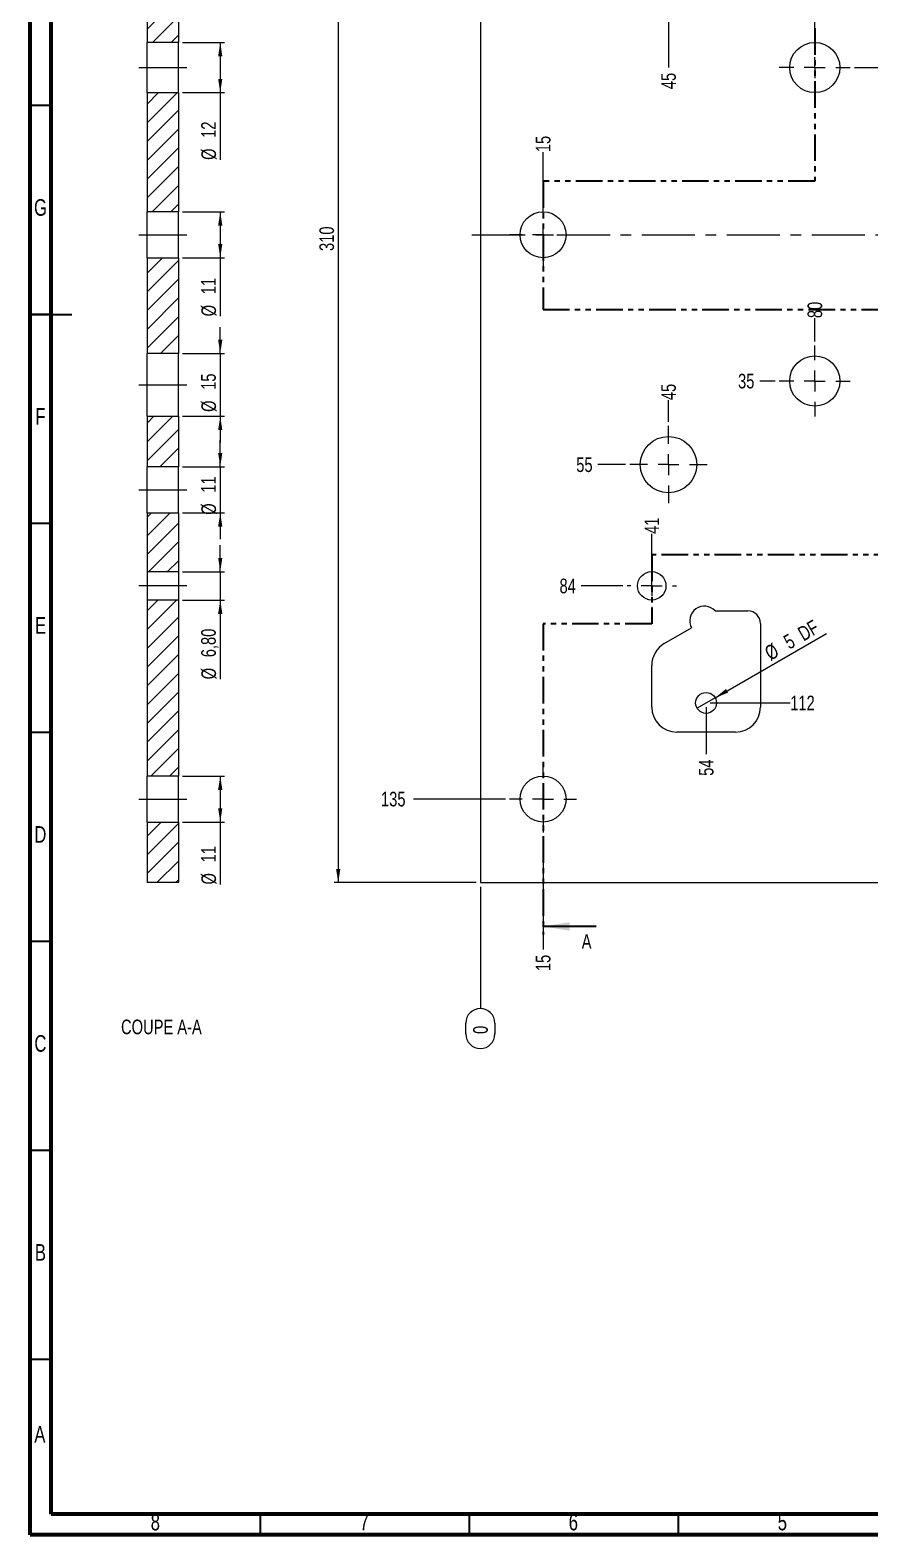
# Model space of a CAD drawing. Header units: millimetres. Extents: x 5 to 415, y 5 to 589.
# Drawn here: x 5 to 205.9, y 5 to 365 of the extents above; entities that cross this region are included whole.
import ezdxf

# ---------------------------------------------------------------- set-up
doc = ezdxf.new("R2010")
doc.units = ezdxf.units.MM
doc.linetypes.add('CENTERX2', pattern=[20.32, 12.7, -2.54, 2.54, -2.54])
doc.linetypes.add('PHANTOM', pattern=[12.7, 6.35, -1.27, 1.27, -1.27, 1.27, -1.27])
doc.styles.add('SLDTEXTSTYLE13', font='TXT', dxfattribs={"width": 0.75})
doc.dimstyles.new('SLDDIMSTYLE0', dxfattribs={"dimtxt": 3.5, "dimasz": 3.302, "dimexe": 0, "dimexo": 0.0625, "dimgap": 0.875, "dimtad": 0, "dimtih": 1, "dimtoh": 1, "dimdec": 0, "dimrnd": 1e-09, "dimdsep": 46, "dimtxsty": 'SLDTEXTSTYLE13', "dimblk1": 'NONE', "dimblk2": 'NONE', "dimsah": 1, "dimcen": 0.09, "dimadec": 0, "dimazin": 2, "dimtfac": 1, "dimtdec": 0, "dimtofl": 0, "dimtmove": 0, "dimatfit": 3, "dimldrblk": 'NONE', "dimfxl": 1, "dimfrac": 2, "dimtolj": 1, "dimtzin": 12, "dimarcsym": 0})
doc.dimstyles.new('SLDDIMSTYLE1', dxfattribs={"dimtxt": 3.5, "dimasz": 3.302, "dimexe": 0, "dimexo": 0.0625, "dimgap": 0.875, "dimtad": 0, "dimtih": 1, "dimtoh": 1, "dimrnd": 1e-09, "dimzin": 12, "dimdsep": 46, "dimtxsty": 'SLDTEXTSTYLE13', "dimblk1": 'NONE', "dimblk2": 'NONE', "dimsah": 1, "dimcen": 0.09, "dimadec": 0, "dimazin": 3, "dimtfac": 1, "dimtofl": 0, "dimtmove": 0, "dimatfit": 3, "dimldrblk": 'NONE', "dimfxl": 1, "dimfrac": 2, "dimtolj": 1, "dimtzin": 12, "dimarcsym": 0})
doc.dimstyles.new('SLDDIMSTYLE2', dxfattribs={"dimtxt": 3.5, "dimasz": 3.302, "dimexe": 0, "dimexo": 0.0625, "dimgap": 0.875, "dimtad": 1, "dimrnd": 1e-09, "dimzin": 12, "dimdsep": 46, "dimtxsty": 'SLDTEXTSTYLE13', "dimblk1": 'NONE', "dimsah": 1, "dimcen": 0, "dimadec": 0, "dimazin": 3, "dimtfac": 1, "dimtmove": 0, "dimatfit": 3, "dimldrblk": 'NONE', "dimfxl": 1, "dimfrac": 2, "dimtolj": 1, "dimtzin": 12, "dimarcsym": 0})
doc.dimstyles.new('SLDDIMSTYLE3', dxfattribs={"dimtxt": 3.5, "dimasz": 3.302, "dimexe": 0, "dimexo": 0.0625, "dimgap": 0.875, "dimtad": 1, "dimrnd": 1e-09, "dimzin": 12, "dimdsep": 46, "dimtxsty": 'SLDTEXTSTYLE13', "dimsah": 1, "dimcen": 0.09, "dimadec": 0, "dimazin": 3, "dimtfac": 1, "dimtofl": 0, "dimtmove": 0, "dimatfit": 3, "dimfxl": 1, "dimfrac": 2, "dimtolj": 1, "dimtzin": 12, "dimarcsym": 0})
doc.dimstyles.new('SLDDIMSTYLE4', dxfattribs={"dimtxt": 3.5, "dimasz": 3.302, "dimexe": 0, "dimexo": 0.0625, "dimgap": 0.875, "dimtad": 1, "dimrnd": 1e-09, "dimzin": 12, "dimdsep": 46, "dimtxsty": 'SLDTEXTSTYLE13', "dimsah": 1, "dimcen": 0.09, "dimadec": 0, "dimazin": 3, "dimtfac": 1, "dimtmove": 0, "dimatfit": 0, "dimfxl": 1, "dimfrac": 2, "dimtolj": 1, "dimtzin": 12, "dimarcsym": 0})

# ---------------------------------------------------------------- blocks, each defined once
blk = doc.blocks.new('_D_2')
at = {"color": 7, "linetype": 'Continuous', "lineweight": 18}
blk.add_line((183.21, 281.04), (179.53, 281.04), dxfattribs=at)
at = {"color": 7, "linetype": 'Continuous', "lineweight": 18, "insert": (174.36, 282.78), "char_height": 3.5, "attachment_point": 1, "style": 'SLDTEXTSTYLE13'}
blk.add_mtext('35', dxfattribs=at)
blk = doc.blocks.new('_None')
blk = doc.blocks.new('_D_5')
at = {"color": 7, "linetype": 'Continuous', "lineweight": 18}
blk.add_line((147.46, 261.04), (140.82, 261.04), dxfattribs=at)
at = {"color": 7, "linetype": 'Continuous', "lineweight": 18, "insert": (135.65, 262.78), "char_height": 3.5, "attachment_point": 1, "style": 'SLDTEXTSTYLE13'}
blk.add_mtext('55', dxfattribs=at)
blk = doc.blocks.new('_D_8')
at = {"color": 7, "linetype": 'Continuous', "lineweight": 18}
blk.add_line((146.81, 232.04), (136.83, 232.04), dxfattribs=at)
at = {"color": 7, "linetype": 'Continuous', "lineweight": 18, "insert": (131.65, 233.78), "char_height": 3.5, "attachment_point": 1, "style": 'SLDTEXTSTYLE13'}
blk.add_mtext('84', dxfattribs=at)
blk = doc.blocks.new('_D_9')
at = {"color": 7, "linetype": 'Continuous', "lineweight": 18}
blk.add_line((167.71, 204.04), (186.84, 204.04), dxfattribs=at)
at = {"color": 7, "linetype": 'Continuous', "lineweight": 18, "insert": (186.84, 205.78), "char_height": 3.5, "attachment_point": 1, "style": 'SLDTEXTSTYLE13'}
blk.add_mtext('112', dxfattribs=at)
blk = doc.blocks.new('_D_11')
at = {"color": 7, "linetype": 'Continuous', "lineweight": 18}
blk.add_line((118.71, 181.04), (96.71, 181.04), dxfattribs=at)
at = {"color": 7, "linetype": 'Continuous', "lineweight": 18, "insert": (88.95, 182.78), "char_height": 3.5, "attachment_point": 1, "style": 'SLDTEXTSTYLE13'}
blk.add_mtext('135', dxfattribs=at)
blk = doc.blocks.new('_D_13')
at = {"color": 7, "linetype": 'Continuous', "lineweight": 18}
blk.add_line((202.21, 356.04), (208.87, 356.04), dxfattribs=at)
at = {"color": 7, "linetype": 'Continuous', "lineweight": 18, "insert": (208.87, 357.78), "char_height": 3.5, "attachment_point": 1, "style": 'SLDTEXTSTYLE13'}
blk.add_mtext('40', dxfattribs=at)
blk = doc.blocks.new('_D_16')
at = {"color": 7, "linetype": 'Continuous', "lineweight": 18}
blk.add_line((147.46, 381.04), (144.89, 381.04), dxfattribs=at)
at = {"color": 7, "linetype": 'Continuous', "lineweight": 18, "insert": (139.72, 382.78), "char_height": 3.5, "attachment_point": 1, "style": 'SLDTEXTSTYLE13'}
blk.add_mtext('65', dxfattribs=at)
blk = doc.blocks.new('_D_20')
at = {"color": 7, "linetype": 'Continuous', "lineweight": 18}
blk.add_line((152.96, 451.04), (102.71, 451.04), dxfattribs=at)
at = {"color": 7, "linetype": 'Continuous', "lineweight": 18, "insert": (94.95, 452.78), "char_height": 3.5, "attachment_point": 1, "style": 'SLDTEXTSTYLE13'}
blk.add_mtext('135', dxfattribs=at)
blk = doc.blocks.new('_D_23')
at = {"color": 7, "linetype": 'Continuous', "lineweight": 18}
for p, q in [((112.71, 160.04), (112.71, 130.92)), ((109.22, 124.84), (109.22, 127.43)), ((116.2, 127.43), (116.2, 124.84))]:
    blk.add_line(p, q, dxfattribs=at)
for centre, start, end in [((112.71, 127.43), 0, 180), ((112.71, 124.84), 180, 0)]:
    blk.add_arc(centre, 3.49, start, end, dxfattribs=at)
at = {"color": 7, "linetype": 'Continuous', "lineweight": 18, "insert": (110.98, 124.84), "char_height": 3.5, "attachment_point": 1, "rotation": 90, "style": 'SLDTEXTSTYLE13'}
blk.add_mtext('0', dxfattribs=at)
blk = doc.blocks.new('_D_24')
at = {"color": 7, "linetype": 'Continuous', "lineweight": 18}
blk.add_line((127.71, 172.04), (127.71, 145.04), dxfattribs=at)
at = {"color": 7, "linetype": 'Continuous', "lineweight": 18, "insert": (125.98, 139.87), "char_height": 3.5, "attachment_point": 1, "rotation": 90, "style": 'SLDTEXTSTYLE13'}
blk.add_mtext('15', dxfattribs=at)
blk = doc.blocks.new('_D_25')
at = {"color": 7, "linetype": 'Continuous', "lineweight": 18}
blk.add_line((127.71, 325.04), (127.71, 335.8), dxfattribs=at)
at = {"color": 7, "linetype": 'Continuous', "lineweight": 18, "insert": (125.98, 335.8), "char_height": 3.5, "attachment_point": 1, "rotation": 90, "style": 'SLDTEXTSTYLE13'}
blk.add_mtext('15', dxfattribs=at)
blk = doc.blocks.new('_D_26')
at = {"color": 7, "linetype": 'Continuous', "lineweight": 18}
blk.add_line((132.71, 460.04), (132.71, 475.87), dxfattribs=at)
at = {"color": 7, "linetype": 'Continuous', "lineweight": 18, "insert": (130.98, 475.87), "char_height": 3.5, "attachment_point": 1, "rotation": 90, "style": 'SLDTEXTSTYLE13'}
blk.add_mtext('20', dxfattribs=at)
blk = doc.blocks.new('_D_27')
at = {"color": 7, "linetype": 'Continuous', "lineweight": 18}
blk.add_line((153.71, 238.94), (153.71, 244.49), dxfattribs=at)
at = {"color": 7, "linetype": 'Continuous', "lineweight": 18, "insert": (151.98, 244.49), "char_height": 3.5, "attachment_point": 1, "rotation": 90, "style": 'SLDTEXTSTYLE13'}
blk.add_mtext('41', dxfattribs=at)
blk = doc.blocks.new('_D_28')
at = {"color": 7, "linetype": 'Continuous', "lineweight": 18}
blk.add_line((157.71, 271.29), (157.71, 276.47), dxfattribs=at)
at = {"color": 7, "linetype": 'Continuous', "lineweight": 18, "insert": (155.98, 276.47), "char_height": 3.5, "attachment_point": 1, "rotation": 90, "style": 'SLDTEXTSTYLE13'}
blk.add_mtext('45', dxfattribs=at)
blk = doc.blocks.new('_D_29')
at = {"color": 7, "linetype": 'Continuous', "lineweight": 18}
blk.add_line((157.71, 370.79), (157.71, 356.04), dxfattribs=at)
at = {"color": 7, "linetype": 'Continuous', "lineweight": 18, "insert": (155.98, 350.87), "char_height": 3.5, "attachment_point": 1, "rotation": 90, "style": 'SLDTEXTSTYLE13'}
blk.add_mtext('45', dxfattribs=at)
blk = doc.blocks.new('_D_30')
at = {"color": 7, "linetype": 'Continuous', "lineweight": 18}
blk.add_line((162.71, 441.29), (162.71, 436.03), dxfattribs=at)
at = {"color": 7, "linetype": 'Continuous', "lineweight": 18, "insert": (160.98, 430.85), "char_height": 3.5, "attachment_point": 1, "rotation": 90, "style": 'SLDTEXTSTYLE13'}
blk.add_mtext('50', dxfattribs=at)
blk = doc.blocks.new('_D_31')
at = {"color": 7, "linetype": 'Continuous', "lineweight": 18}
blk.add_line((166.71, 203.04), (166.71, 191.77), dxfattribs=at)
at = {"color": 7, "linetype": 'Continuous', "lineweight": 18, "insert": (164.98, 186.6), "char_height": 3.5, "attachment_point": 1, "rotation": 90, "style": 'SLDTEXTSTYLE13'}
blk.add_mtext('54', dxfattribs=at)
blk = doc.blocks.new('_D_32')
at = {"color": 7, "linetype": 'Continuous', "lineweight": 18}
blk.add_line((192.71, 290.54), (192.71, 296.1), dxfattribs=at)
at = {"color": 7, "linetype": 'Continuous', "lineweight": 18, "insert": (190.98, 296.1), "char_height": 3.5, "attachment_point": 1, "rotation": 90, "style": 'SLDTEXTSTYLE13'}
blk.add_mtext('80', dxfattribs=at)
blk = doc.blocks.new('_D_33')
at = {"color": 7, "linetype": 'Continuous', "lineweight": 18}
blk.add_line((192.71, 365.54), (192.71, 372.04), dxfattribs=at)
at = {"color": 7, "linetype": 'Continuous', "lineweight": 18, "insert": (190.98, 372.04), "char_height": 3.5, "attachment_point": 1, "rotation": 90, "style": 'SLDTEXTSTYLE13'}
blk.add_mtext('80', dxfattribs=at)
blk = doc.blocks.new('_D_34')
at = {"color": 7, "linetype": 'Continuous', "lineweight": 18}
blk.add_line((244.71, 395.04), (244.71, 413.36), dxfattribs=at)
at = {"color": 7, "linetype": 'Continuous', "lineweight": 18, "insert": (242.98, 413.36), "char_height": 3.5, "attachment_point": 1, "rotation": 90, "style": 'SLDTEXTSTYLE13'}
blk.add_mtext('132', dxfattribs=at)
blk = doc.blocks.new('_D_35')
at = {"color": 7, "linetype": 'Continuous', "lineweight": 18}
blk.add_line((245.71, 266.04), (245.71, 251.04), dxfattribs=at)
at = {"color": 7, "linetype": 'Continuous', "lineweight": 18, "insert": (243.98, 243.28), "char_height": 3.5, "attachment_point": 1, "rotation": 90, "style": 'SLDTEXTSTYLE13'}
blk.add_mtext('133', dxfattribs=at)
blk = doc.blocks.new('_D_36')
at = {"color": 7, "linetype": 'Continuous', "lineweight": 18}
blk.add_line((252.71, 171.29), (252.71, 145.04), dxfattribs=at)
at = {"color": 7, "linetype": 'Continuous', "lineweight": 18, "insert": (250.98, 137.28), "char_height": 3.5, "attachment_point": 1, "rotation": 90, "style": 'SLDTEXTSTYLE13'}
blk.add_mtext('140', dxfattribs=at)
blk = doc.blocks.new('_D_37')
at = {"color": 7, "linetype": 'Continuous', "lineweight": 18}
blk.add_line((271.42, 408), (271.42, 413.36), dxfattribs=at)
at = {"color": 7, "linetype": 'Continuous', "lineweight": 18, "insert": (269.69, 413.36), "char_height": 3.5, "attachment_point": 1, "rotation": 90, "style": 'SLDTEXTSTYLE13'}
blk.add_mtext('158,71', dxfattribs=at)
blk = doc.blocks.new('_D_38')
at = {"color": 7, "linetype": 'Continuous', "lineweight": 18}
blk.add_line((275.94, 291.11), (275.94, 299.63), dxfattribs=at)
at = {"color": 7, "linetype": 'Continuous', "lineweight": 18, "insert": (274.21, 299.63), "char_height": 3.5, "attachment_point": 1, "rotation": 90, "style": 'SLDTEXTSTYLE13'}
blk.add_mtext('163,23', dxfattribs=at)
blk = doc.blocks.new('_D_39')
at = {"color": 7, "linetype": 'Continuous', "lineweight": 18}
blk.add_line((276.71, 246.04), (276.71, 232.04), dxfattribs=at)
at = {"color": 7, "linetype": 'Continuous', "lineweight": 18, "insert": (274.98, 224.28), "char_height": 3.5, "attachment_point": 1, "rotation": 90, "style": 'SLDTEXTSTYLE13'}
blk.add_mtext('164', dxfattribs=at)
blk = doc.blocks.new('_D_40')
at = {"color": 7, "linetype": 'Continuous', "lineweight": 18}
blk.add_line((276.71, 363.04), (276.71, 356.04), dxfattribs=at)
at = {"color": 7, "linetype": 'Continuous', "lineweight": 18, "insert": (274.98, 348.28), "char_height": 3.5, "attachment_point": 1, "rotation": 90, "style": 'SLDTEXTSTYLE13'}
blk.add_mtext('164', dxfattribs=at)
blk = doc.blocks.new('_D_41')
at = {"color": 7, "linetype": 'Continuous', "lineweight": 18}
blk.add_line((302.71, 290.04), (302.71, 296.1), dxfattribs=at)
at = {"color": 7, "linetype": 'Continuous', "lineweight": 18, "insert": (300.98, 296.1), "char_height": 3.5, "attachment_point": 1, "rotation": 90, "style": 'SLDTEXTSTYLE13'}
blk.add_mtext('190', dxfattribs=at)
blk = doc.blocks.new('_D_42')
at = {"color": 7, "linetype": 'Continuous', "lineweight": 18}
blk.add_line((302.71, 347.04), (302.71, 341.85), dxfattribs=at)
at = {"color": 7, "linetype": 'Continuous', "lineweight": 18, "insert": (300.98, 334.1), "char_height": 3.5, "attachment_point": 1, "rotation": 90, "style": 'SLDTEXTSTYLE13'}
blk.add_mtext('190', dxfattribs=at)
blk = doc.blocks.new('_D_43')
at = {"color": 7, "linetype": 'Continuous', "lineweight": 18}
blk.add_line((307.71, 172.04), (307.71, 145.04), dxfattribs=at)
at = {"color": 7, "linetype": 'Continuous', "lineweight": 18, "insert": (305.98, 137.28), "char_height": 3.5, "attachment_point": 1, "rotation": 90, "style": 'SLDTEXTSTYLE13'}
blk.add_mtext('195', dxfattribs=at)
blk = doc.blocks.new('_D_44')
at = {"color": 7, "linetype": 'Continuous', "lineweight": 18}
blk.add_line((307.71, 460.04), (307.71, 475.87), dxfattribs=at)
at = {"color": 7, "linetype": 'Continuous', "lineweight": 18, "insert": (305.98, 475.87), "char_height": 3.5, "attachment_point": 1, "rotation": 90, "style": 'SLDTEXTSTYLE13'}
blk.add_mtext('195', dxfattribs=at)
blk = doc.blocks.new('_D_45')
at = {"color": 7, "linetype": 'Continuous', "lineweight": 18}
blk.add_line((337.71, 240.79), (337.71, 235.88), dxfattribs=at)
at = {"color": 7, "linetype": 'Continuous', "lineweight": 18, "insert": (335.98, 228.13), "char_height": 3.5, "attachment_point": 1, "rotation": 90, "style": 'SLDTEXTSTYLE13'}
blk.add_mtext('225', dxfattribs=at)
blk = doc.blocks.new('_D_46')
at = {"color": 7, "linetype": 'Continuous', "lineweight": 18}
blk.add_line((337.71, 307.04), (337.71, 302.49), dxfattribs=at)
at = {"color": 7, "linetype": 'Continuous', "lineweight": 18, "insert": (335.98, 294.73), "char_height": 3.5, "attachment_point": 1, "rotation": 90, "style": 'SLDTEXTSTYLE13'}
blk.add_mtext('225', dxfattribs=at)
blk = doc.blocks.new('_D_47')
at = {"color": 7, "linetype": 'Continuous', "lineweight": 18}
blk.add_line((337.71, 391.29), (337.71, 397), dxfattribs=at)
at = {"color": 7, "linetype": 'Continuous', "lineweight": 18, "insert": (335.98, 397), "char_height": 3.5, "attachment_point": 1, "rotation": 90, "style": 'SLDTEXTSTYLE13'}
blk.add_mtext('225', dxfattribs=at)
blk = doc.blocks.new('_D_48')
at = {"color": 7, "linetype": 'Continuous', "lineweight": 18}
blk.add_line((357.71, 160.04), (357.71, 130.92), dxfattribs=at)
at = {"color": 7, "linetype": 'Continuous', "lineweight": 18, "insert": (355.98, 123.16), "char_height": 3.5, "attachment_point": 1, "rotation": 90, "style": 'SLDTEXTSTYLE13'}
blk.add_mtext('245', dxfattribs=at)
blk = doc.blocks.new('_D_51')
at = {"color": 7, "linetype": 'Continuous', "lineweight": 18}
for q in [(195.49, 220.66), (164.55, 202.79)]:
    blk.add_line((168.88, 205.29), q, dxfattribs=at)
blk.add_solid([(168.88, 205.29), (171.99, 206.5), (171.48, 207.38)], dxfattribs=at)
at = {"color": 7, "linetype": 'Continuous', "lineweight": 18, "char_height": 3.5, "attachment_point": 1, "rotation": 30, "style": 'SLDTEXTSTYLE13'}
for s, insert in [('DF', (188.27, 221.74)), ('5', (184.89, 219.79)), ('%%c', (180.35, 217.11))]:
    blk.add_mtext(s, dxfattribs=dict(at, insert=insert))
blk = doc.blocks.new('_D_53')
at = {"color": 7, "linetype": 'Continuous', "lineweight": 18}
for p, q in [((111.71, 471.04), (77.71, 471.04)), ((78.71, 471.04), (78.71, 161.04)), ((111.71, 161.04), (77.71, 161.04))]:
    blk.add_line(p, q, dxfattribs=at)
for points in [[(78.71, 471.04), (78.2, 467.74), (79.22, 467.74)], [(78.71, 161.04), (79.22, 164.34), (78.2, 164.34)]]:
    blk.add_solid(points, dxfattribs=at)
at = {"color": 7, "linetype": 'Continuous', "lineweight": 18, "insert": (74.2, 312.16), "char_height": 3.5, "attachment_point": 1, "rotation": 90, "style": 'SLDTEXTSTYLE13'}
blk.add_mtext('310', dxfattribs=at)
blk = doc.blocks.new('SW_CENTERMARKSYMBOL_3')
at = {"color": 0, "linetype": 'Continuous', "lineweight": 0}
for p, q in [((0, 5), (0, 8.5)), ((-5, 0), (-8.5, 0)), ((0, 0), (-2.5, 0)), ((0, 0), (0, 2.5)), ((0, 0), (0, -2.5)), ((0, 0), (2.5, 0)), ((5, 0), (8.5, 0)), ((0, -5), (0, -8.5))]:
    blk.add_line(p, q, dxfattribs=at)
blk = doc.blocks.new('SW_CENTERMARKSYMBOL_4')
at = {"color": 0, "linetype": 'Continuous', "lineweight": 0}
for p, q in [((0, 5), (0, 8.5)), ((-5, 0), (-8.5, 0)), ((0, 0), (-2.5, 0)), ((0, 0), (0, 2.5)), ((0, 0), (0, -2.5)), ((0, 0), (2.5, 0)), ((5, 0), (8.5, 0)), ((0, -5), (0, -8.5))]:
    blk.add_line(p, q, dxfattribs=at)
blk = doc.blocks.new('SW_CENTERMARKSYMBOL_11')
at = {"color": 0, "linetype": 'Continuous', "lineweight": 0}
for p, q in [((0, 5), (0, 8)), ((-5, 0), (-8, 0)), ((0, 0), (-2.5, 0)), ((0, 0), (0, 2.5)), ((0, 0), (0, -2.5)), ((0, 0), (2.5, 0)), ((5, 0), (8, 0)), ((0, -5), (0, -8))]:
    blk.add_line(p, q, dxfattribs=at)
blk = doc.blocks.new('SW_CENTERMARKSYMBOL_12')
at = {"color": 0, "linetype": 'Continuous', "lineweight": 0}
for p, q in [((0, 5), (0, 8)), ((-5, 0), (-8, 0)), ((0, 0), (-2.5, 0)), ((0, 0), (0, 2.5)), ((0, 0), (0, -2.5)), ((0, 0), (2.5, 0)), ((5, 0), (8, 0)), ((0, -5), (0, -8))]:
    blk.add_line(p, q, dxfattribs=at)
blk = doc.blocks.new('SW_CENTERMARKSYMBOL_16')
at = {"color": 0, "linetype": 'Continuous', "lineweight": 0}
for p, q in [((0, 5), (0, 5.9)), ((-5, 0), (-5.9, 0)), ((0, 0), (-2.5, 0)), ((0, 0), (0, 2.5)), ((0, 0), (0, -2.5)), ((0, 0), (2.5, 0)), ((5, 0), (5.9, 0)), ((0, -5), (0, -5.9))]:
    blk.add_line(p, q, dxfattribs=at)
blk = doc.blocks.new('SW_CENTERMARKSYMBOL_19')
at = {"color": 0, "linetype": 'Continuous', "lineweight": 0}
for p, q in [((0, 5), (0, 9.25)), ((-5, 0), (-9.25, 0)), ((0, 0), (-2.5, 0)), ((0, 0), (0, 2.5)), ((0, 0), (0, -2.5)), ((0, 0), (2.5, 0)), ((5, 0), (9.25, 0)), ((0, -5), (0, -9.25))]:
    blk.add_line(p, q, dxfattribs=at)
blk = doc.blocks.new('_D_57')
at = {"color": 7, "linetype": 'Continuous', "lineweight": 18}
for p, q in [((41.49, 362.04), (51.49, 362.04)), ((50.49, 362.04), (50.49, 350.04)), ((41.49, 350.04), (51.49, 350.04)), ((50.49, 350.04), (50.49, 333.95))]:
    blk.add_line(p, q, dxfattribs=at)
for points in [[(50.49, 362.04), (49.98, 358.74), (50.99, 358.74)], [(50.49, 350.04), (50.99, 353.34), (49.98, 353.34)]]:
    blk.add_solid(points, dxfattribs=at)
at = {"color": 7, "linetype": 'Continuous', "lineweight": 18, "char_height": 3.5, "attachment_point": 1, "rotation": 90, "style": 'SLDTEXTSTYLE13'}
for s, insert in [('12', (45.92, 339.22)), ('%%c', (45.97, 333.95))]:
    blk.add_mtext(s, dxfattribs=dict(at, insert=insert))
blk = doc.blocks.new('_D_58')
at = {"color": 7, "linetype": 'Continuous', "lineweight": 18}
for p, q in [((41.49, 321.54), (51.49, 321.54)), ((50.49, 321.54), (50.49, 310.54)), ((41.49, 310.54), (51.49, 310.54)), ((50.49, 310.54), (50.49, 296.53))]:
    blk.add_line(p, q, dxfattribs=at)
for points in [[(50.49, 321.54), (49.98, 318.24), (50.99, 318.24)], [(50.49, 310.54), (50.99, 313.84), (49.98, 313.84)]]:
    blk.add_solid(points, dxfattribs=at)
at = {"color": 7, "linetype": 'Continuous', "lineweight": 18, "char_height": 3.5, "attachment_point": 1, "rotation": 90, "style": 'SLDTEXTSTYLE13'}
for s, insert in [('11', (45.92, 301.81)), ('%%c', (45.97, 296.53))]:
    blk.add_mtext(s, dxfattribs=dict(at, insert=insert))
blk = doc.blocks.new('_D_59')
at = {"color": 7, "linetype": 'Continuous', "lineweight": 18}
for p, q in [((50.49, 287.61), (50.49, 293.96)), ((41.49, 287.61), (51.49, 287.61)), ((50.49, 287.61), (50.49, 272.61)), ((41.49, 272.61), (51.49, 272.61)), ((50.49, 272.61), (50.49, 266.26))]:
    blk.add_line(p, q, dxfattribs=at)
for points in [[(50.49, 287.61), (50.99, 290.91), (49.98, 290.91)], [(50.49, 272.61), (49.98, 269.3), (50.99, 269.3)]]:
    blk.add_solid(points, dxfattribs=at)
at = {"color": 7, "linetype": 'Continuous', "lineweight": 18, "char_height": 3.5, "attachment_point": 1, "rotation": 90, "style": 'SLDTEXTSTYLE13'}
for s, insert in [('15', (45.92, 278.94)), ('%%c', (45.97, 273.66))]:
    blk.add_mtext(s, dxfattribs=dict(at, insert=insert))
blk = doc.blocks.new('_D_60')
at = {"color": 7, "linetype": 'Continuous', "lineweight": 18}
for p, q in [((41.49, 186.54), (51.49, 186.54)), ((50.49, 186.54), (50.49, 175.54)), ((41.49, 175.54), (51.49, 175.54)), ((50.49, 175.54), (50.49, 160.6))]:
    blk.add_line(p, q, dxfattribs=at)
for points in [[(50.49, 186.54), (49.98, 183.24), (50.99, 183.24)], [(50.49, 175.54), (50.99, 178.84), (49.98, 178.84)]]:
    blk.add_solid(points, dxfattribs=at)
at = {"color": 7, "linetype": 'Continuous', "lineweight": 18, "char_height": 3.5, "attachment_point": 1, "rotation": 90, "style": 'SLDTEXTSTYLE13'}
for s, insert in [('11', (45.92, 165.88)), ('%%c', (45.97, 160.6))]:
    blk.add_mtext(s, dxfattribs=dict(at, insert=insert))
blk = doc.blocks.new('_D_61')
at = {"color": 7, "linetype": 'Continuous', "lineweight": 18}
for p, q in [((50.49, 235.44), (50.49, 241.79)), ((41.49, 235.44), (51.49, 235.44)), ((50.49, 235.44), (50.49, 228.64)), ((41.49, 228.64), (51.49, 228.64)), ((50.49, 228.64), (50.49, 209.69))]:
    blk.add_line(p, q, dxfattribs=at)
for points in [[(50.49, 235.44), (50.99, 238.74), (49.98, 238.74)], [(50.49, 228.64), (49.98, 225.34), (50.99, 225.34)]]:
    blk.add_solid(points, dxfattribs=at)
at = {"color": 7, "linetype": 'Continuous', "lineweight": 18, "char_height": 3.5, "attachment_point": 1, "rotation": 90, "style": 'SLDTEXTSTYLE13'}
for s, insert in [('6,80', (45.92, 214.97)), ('%%c', (45.97, 209.69))]:
    blk.add_mtext(s, dxfattribs=dict(at, insert=insert))
blk = doc.blocks.new('_D_62')
at = {"color": 7, "linetype": 'Continuous', "lineweight": 18}
for p, q in [((50.49, 260.54), (50.49, 266.89)), ((41.49, 260.54), (51.49, 260.54)), ((50.49, 260.54), (50.49, 249.54)), ((41.49, 249.54), (51.49, 249.54)), ((50.49, 249.54), (50.49, 243.19))]:
    blk.add_line(p, q, dxfattribs=at)
for points in [[(50.49, 260.54), (50.99, 263.84), (49.98, 263.84)], [(50.49, 249.54), (49.98, 246.24), (50.99, 246.24)]]:
    blk.add_solid(points, dxfattribs=at)
at = {"color": 7, "linetype": 'Continuous', "lineweight": 18, "char_height": 3.5, "attachment_point": 1, "rotation": 90, "style": 'SLDTEXTSTYLE13'}
for s, insert in [('11', (45.92, 254.33)), ('%%c', (45.97, 249.05))]:
    blk.add_mtext(s, dxfattribs=dict(at, insert=insert))

msp = doc.modelspace()

# ---------------------------------------------------------------- hatches: boundary and pattern name
at = {"linetype": 'Continuous', "lineweight": 18}
h = msp.add_hatch(dxfattribs=at)
h.set_pattern_fill('ANSI31', style=0)
h.paths.add_polyline_path([(40.486, 374.292), (32.986, 374.292), (32.986, 362.042), (40.486, 362.042)], flags=0)
h = msp.add_hatch(dxfattribs=at)
h.set_pattern_fill('ANSI31', style=0)
h.paths.add_polyline_path([(40.486, 350.042), (32.986, 350.042), (32.986, 321.542), (40.486, 321.542)], flags=0)
h = msp.add_hatch(dxfattribs=at)
h.set_pattern_fill('ANSI31', style=0)
h.paths.add_polyline_path([(40.486, 310.542), (32.986, 310.542), (32.986, 287.606), (40.486, 287.606)], flags=0)
h = msp.add_hatch(dxfattribs=at)
h.set_pattern_fill('ANSI31', style=0)
h.paths.add_polyline_path([(40.486, 272.606), (32.986, 272.606), (32.986, 260.542), (40.486, 260.542)], flags=0)
h = msp.add_hatch(dxfattribs=at)
h.set_pattern_fill('ANSI31', style=0)
h.paths.add_polyline_path([(40.486, 249.542), (32.986, 249.542), (32.986, 235.442), (40.486, 235.442)], flags=0)
h = msp.add_hatch(dxfattribs=at)
h.set_pattern_fill('ANSI31', style=0)
h.paths.add_polyline_path([(40.486, 228.642), (32.986, 228.642), (32.986, 186.542), (40.486, 186.542)], flags=0)
h = msp.add_hatch(dxfattribs=at)
h.set_pattern_fill('ANSI31', style=0)
h.paths.add_polyline_path([(32.986, 161.042), (40.486, 161.042), (40.486, 175.542), (32.986, 175.542)], flags=0)

# ---------------------------------------------------------------- linework, layer by layer
at = {"color": 7, "linetype": 'Continuous', "lineweight": 70}
for p, q in [((5, 5), (5, 589)), ((10, 10), (10, 584)), ((410, 10), (10, 10)), ((415, 5), (5, 5))]:
    msp.add_line(p, q, dxfattribs=at)
at = {"color": 7, "linetype": 'Continuous', "lineweight": 25}
for p, q in [((112.712, 471.042), (112.712, 161.042)), ((32.986, 374.292), (32.986, 362.042)), ((40.486, 374.292), (40.486, 362.042)), ((40.486, 362.042), (32.986, 362.042)), ((32.986, 350.042), (32.986, 362.042)), ((40.486, 350.042), (40.486, 362.042)), ((32.986, 350.042), (32.986, 321.542)), ((32.986, 350.042), (40.486, 350.042)), ((40.486, 350.042), (40.486, 321.542)), ((40.486, 321.542), (32.986, 321.542)), ((32.986, 310.542), (32.986, 321.542)), ((40.486, 310.542), (40.486, 321.542)), ((32.986, 310.542), (40.486, 310.542)), ((32.986, 310.542), (32.986, 287.606)), ((40.486, 310.542), (40.486, 287.606)), ((40.486, 287.606), (32.986, 287.606)), ((32.986, 272.606), (32.986, 287.606)), ((40.486, 272.606), (40.486, 287.606)), ((32.986, 272.606), (32.986, 260.542)), ((32.986, 272.606), (40.486, 272.606)), ((40.486, 272.606), (40.486, 260.542)), ((40.486, 260.542), (32.986, 260.542)), ((32.986, 249.542), (32.986, 260.542)), ((40.486, 249.542), (40.486, 260.542)), ((32.986, 249.542), (32.986, 235.442)), ((32.986, 249.542), (40.486, 249.542)), ((40.486, 249.542), (40.486, 235.442)), ((32.986, 235.442), (40.486, 235.442)), ((32.986, 235.442), (32.986, 228.642)), ((40.486, 235.442), (40.486, 228.642)), ((32.986, 228.642), (32.986, 186.542)), ((40.486, 228.642), (32.986, 228.642)), ((40.486, 228.642), (40.486, 186.542)), ((168.906, 226.042), (176.712, 226.042)), ((156.712, 218.229), (163.247, 222.002)), ((179.712, 223.042), (179.712, 203.042)), ((153.712, 203.042), (153.712, 213.032)), ((173.712, 197.042), (159.712, 197.042)), ((40.486, 186.542), (32.986, 186.542)), ((32.986, 175.542), (32.986, 186.542)), ((40.486, 175.542), (40.486, 186.542)), ((32.986, 175.542), (32.986, 161.042)), ((32.986, 175.542), (40.486, 175.542)), ((40.486, 175.542), (40.486, 161.042)), ((40.486, 161.042), (32.986, 161.042)), ((112.712, 161.042), (357.712, 161.042))]:
    msp.add_line(p, q, dxfattribs=at)
at = {"color": 7, "linetype": 'PHANTOM', "lineweight": 35}
for p, q in [((192.712, 365.467), (192.712, 328.858)), ((192.712, 328.858), (127.712, 328.858)), ((127.712, 328.858), (127.712, 298.154)), ((127.712, 298.154), (275.939, 298.154)), ((276.712, 239.5), (153.712, 239.5)), ((153.712, 239.5), (153.712, 222.967)), ((153.712, 222.967), (127.712, 222.967)), ((127.712, 222.967), (127.712, 148.568))]:
    msp.add_line(p, q, dxfattribs=at)
at = {"color": 7, "linetype": 'CENTERX2', "lineweight": 18}
for p, q in [((30.986, 356.042), (42.486, 356.042)), ((30.986, 316.042), (42.486, 316.042)), ((110.712, 316.042), (359.712, 316.042)), ((30.986, 280.106), (42.486, 280.106)), ((30.986, 255.042), (42.486, 255.042)), ((42.486, 232.042), (30.986, 232.042)), ((30.986, 181.042), (42.486, 181.042))]:
    msp.add_line(p, q, dxfattribs=at)
at = {"color": 7, "linetype": 'Continuous', "lineweight": 35}
for p, q in [((10, 347), (5, 347)), ((4.999, 297), (15.001, 297)), ((10, 297), (5, 297)), ((10, 247), (5, 247)), ((10, 197), (5, 197)), ((140.412, 150.568), (127.712, 150.568)), ((10, 147), (5, 147)), ((10, 97), (5, 97)), ((10, 47), (5, 47)), ((60, 10), (60, 5)), ((110, 10), (110, 5)), ((160, 10), (160, 5))]:
    msp.add_line(p, q, dxfattribs=at)
at = {"color": 7, "linetype": 'Continuous', "lineweight": 25}
for centre, radius in [((192.712, 356.042), 6), ((127.712, 316.042), 5.5), ((192.712, 281.042), 6), ((157.712, 261.042), 6.75), ((153.712, 232.042), 3.4), ((127.712, 181.042), 5.5)]:
    msp.add_circle(centre, radius, dxfattribs=at)
at = {"color": 7, "linetype": 'Continuous', "lineweight": 18}
msp.add_circle((166.712, 204.042), 2.5, dxfattribs=at)
at = {"color": 7, "linetype": 'Continuous', "lineweight": 25}
for centre, radius, start, end in [((166.312, 223.692), 3.5, 42.17742, 208.87549), ((176.712, 223.042), 3, 0, 90), ((159.712, 213.032), 6, 120, 180), ((159.712, 203.042), 6, 180, 270), ((173.712, 203.042), 6, 270, 0)]:
    msp.add_arc(centre, radius, start, end, dxfattribs=at)
at = {"color": 7, "linetype": 'Continuous', "lineweight": 35}
msp.add_solid([(127.712, 150.568), (134.062, 149.552), (134.062, 151.584)], dxfattribs=at)

# ---------------------------------------------------------------- block references
at = {"color": 7, "linetype": 'Continuous', "lineweight": 0}
for name, p in [('SW_CENTERMARKSYMBOL_4', (192.712, 356.042)), ('SW_CENTERMARKSYMBOL_12', (127.712, 316.042)), ('SW_CENTERMARKSYMBOL_3', (192.712, 281.042)), ('SW_CENTERMARKSYMBOL_19', (157.712, 261.042)), ('SW_CENTERMARKSYMBOL_16', (153.712, 232.042)), ('SW_CENTERMARKSYMBOL_11', (127.712, 181.042))]:
    msp.add_blockref(name, p, dxfattribs=at)

# ---------------------------------------------------------------- texts
at = {"color": 7, "linetype": 'Continuous', "lineweight": 0, "attachment_point": 2, "style": 'SLDTEXTSTYLE13'}
for s, insert, char_height in [('G', (7.487, 324.56), 3.969), ('F', (7.458, 274.56), 3.969), ('E', (7.508, 224.56), 3.969), ('D', (7.453, 174.56), 3.969), ('COUPE A-A', (36.411, 128.278), 3.5), ('C', (7.459, 124.56), 3.969), ('B', (7.471, 74.56), 3.969), ('A', (7.34, 31.06), 3.969), ('8', (34.96, 10.06), 3.969), ('7', (84.96, 10.06), 3.969), ('6', (134.96, 10.06), 3.969), ('5', (184.96, 10.06), 3.969)]:
    msp.add_mtext(s, dxfattribs=dict(at, insert=insert, char_height=char_height))
at = {"color": 7, "linetype": 'Continuous', "insert": (136.961, 148.718), "char_height": 3.5, "attachment_point": 1, "style": 'SLDTEXTSTYLE13'}
msp.add_mtext('A', dxfattribs=at)

# ---------------------------------------------------------------- dimensions: what is measured, and where the dimension line sits
at = {"color": 7, "linetype": 'Continuous', "lineweight": 18}
for feature_location, offset, dtype, origin, dimstyle, picture, middle in [((307.712, 459.042), (0, 16.829), 1, (112.712, 161.042), 'SLDDIMSTYLE1', '_D_44', (307.712, 479.75)), ((132.712, 459.042), (0, 16.829), 1, (112.712, 161.042), 'SLDDIMSTYLE1', '_D_26', (132.712, 478.457)), ((153.962, 451.042), (-51.25, 0), 0, (359.712, 316.042), 'SLDDIMSTYLE1', '_D_20', (98.833, 451.042)), ((162.712, 442.292), (0, -6.265), 1, (112.712, 161.042), 'SLDDIMSTYLE1', '_D_30', (162.712, 433.441)), ((271.423, 406.996), (0, 6.36), 1, (112.712, 161.042), 'SLDDIMSTYLE1', '_D_37', (271.423, 420.467)), ((244.712, 394.042), (0, 19.314), 1, (112.712, 161.042), 'SLDDIMSTYLE1', '_D_34', (244.712, 417.235)), ((337.712, 390.292), (0, 6.704), 1, (112.712, 161.042), 'SLDDIMSTYLE1', '_D_47', (337.712, 400.875)), ((148.462, 381.042), (-3.568, 0), 0, (359.712, 316.042), 'SLDDIMSTYLE1', '_D_16', (142.308, 381.042)), ((192.712, 364.542), (0, 7.5), 1, (112.712, 161.042), 'SLDDIMSTYLE1', '_D_33', (192.712, 374.628)), ((157.712, 371.792), (0, -15.75), 1, (112.712, 161.042), 'SLDDIMSTYLE1', '_D_29', (157.712, 353.456)), ((276.712, 364.042), (0, -8), 1, (112.712, 161.042), 'SLDDIMSTYLE1', '_D_40', (276.712, 352.163)), ((201.212, 356.042), (7.661, 0), 0, (359.712, 316.042), 'SLDDIMSTYLE1', '_D_13', (211.459, 356.042)), ((302.712, 348.042), (0, -6.187), 1, (112.712, 161.042), 'SLDDIMSTYLE1', '_D_42', (302.712, 337.975)), ((127.712, 324.042), (0, 11.755), 1, (112.712, 161.042), 'SLDDIMSTYLE1', '_D_25', (127.712, 338.383)), ((119.712, 181.042), (-23, 0), 0, (359.712, 316.042), 'SLDDIMSTYLE1', '_D_11', (92.833, 181.042)), ((275.939, 290.106), (0, 9.519), 1, (112.712, 161.042), 'SLDDIMSTYLE1', '_D_38', (275.939, 306.737)), ((147.812, 232.042), (-10.985, 0), 0, (359.712, 316.042), 'SLDDIMSTYLE1', '_D_8', (134.241, 232.042)), ((148.462, 261.042), (-7.643, 0), 0, (359.712, 316.042), 'SLDDIMSTYLE1', '_D_5', (138.233, 261.042)), ((166.712, 204.042), (20.128, 0), 0, (359.712, 316.042), 'SLDDIMSTYLE1', '_D_9', (190.719, 204.042)), ((184.212, 281.042), (-4.68, 0), 0, (359.712, 316.042), 'SLDDIMSTYLE1', '_D_2', (176.946, 281.042)), ((337.712, 308.042), (0, -5.549), 1, (112.712, 161.042), 'SLDDIMSTYLE1', '_D_46', (337.712, 298.613)), ((302.712, 289.042), (0, 7.055), 1, (112.712, 161.042), 'SLDDIMSTYLE1', '_D_41', (302.712, 299.976)), ((192.712, 289.542), (0, 6.555), 1, (112.712, 161.042), 'SLDDIMSTYLE1', '_D_32', (192.712, 298.683)), ((157.712, 270.292), (0, 6.175), 1, (112.712, 161.042), 'SLDDIMSTYLE1', '_D_28', (157.712, 279.053)), ((245.712, 267.042), (0, -16), 1, (112.712, 161.042), 'SLDDIMSTYLE1', '_D_35', (245.712, 247.163)), ((153.712, 237.942), (0, 6.544), 1, (112.712, 161.042), 'SLDDIMSTYLE1', '_D_27', (153.712, 247.072)), ((276.712, 247.042), (0, -15), 1, (112.712, 161.042), 'SLDDIMSTYLE1', '_D_39', (276.712, 228.163)), ((337.712, 241.792), (0, -5.908), 1, (112.712, 161.042), 'SLDDIMSTYLE1', '_D_45', (337.712, 232.005)), ((166.712, 204.042), (0, -12.27), 1, (112.712, 161.042), 'SLDDIMSTYLE1', '_D_31', (166.712, 189.186)), ((127.712, 173.042), (0, -28), 1, (112.712, 161.042), 'SLDDIMSTYLE1', '_D_24', (127.712, 142.456)), ((307.712, 173.042), (0, -28), 1, (112.712, 161.042), 'SLDDIMSTYLE1', '_D_43', (307.712, 141.163)), ((252.712, 172.292), (0, -27.25), 1, (112.712, 161.042), 'SLDDIMSTYLE1', '_D_36', (252.712, 141.163)), ((112.71224864, 161.041766504), (0, -30.125524252), 1, (112.71224864, 161.041766504), 'SLDDIMSTYLE0', '_D_23', (112.71224864, 126.134124348)), ((357.712, 161.042), (0, -30.126), 1, (112.712, 161.042), 'SLDDIMSTYLE1', '_D_48', (357.712, 127.037))]:
    dim = msp.add_ordinate_dim(feature_location=feature_location, offset=offset, dtype=dtype, origin=origin, dimstyle=dimstyle, dxfattribs=at)
    dim.commit()
    dim.dimension.update_dxf_attribs({"geometry": picture, "text_midpoint": middle})
dim = msp.add_linear_dim(base=(78.712, 161.042), p1=(112.712, 471.042), p2=(112.712, 161.042), angle=90, dimstyle='SLDDIMSTYLE3', dxfattribs=at)
dim.commit()
dim.dimension.update_dxf_attribs({"geometry": '_D_53', "text_midpoint": (78.712, 316.042), "dimtype": 160})
for base, p1, p2, dimstyle, picture, middle in [((50.486, 350.042), (40.486, 362.042), (40.486, 350.042), 'SLDDIMSTYLE3', '_D_57', (50.486, 339.171)), ((50.486, 310.542), (40.486, 321.542), (40.486, 310.542), 'SLDDIMSTYLE3', '_D_58', (50.486, 301.752)), ((50.486, 272.606), (40.486, 287.606), (40.486, 272.606), 'SLDDIMSTYLE4', '_D_59', (50.486, 278.885)), ((50.486, 249.542), (40.486, 260.542), (40.486, 249.542), 'SLDDIMSTYLE4', '_D_62', (50.486, 254.272)), ((50.486, 228.642), (40.486, 235.442), (40.486, 228.642), 'SLDDIMSTYLE4', '_D_61', (50.486, 216.856)), ((50.486, 175.542), (40.486, 186.542), (40.486, 175.542), 'SLDDIMSTYLE3', '_D_60', (50.486, 165.824))]:
    dim = msp.add_linear_dim(base=base, p1=p1, p2=p2, angle=90, text='%%c<>', dimstyle=dimstyle, dxfattribs=at)
    dim.commit()
    dim.dimension.update_dxf_attribs({"geometry": picture, "text_midpoint": middle, "dimtype": 160})
dim = msp.add_diameter_dim_2p(p1=(164.547, 202.792), p2=(168.877, 205.292), text='<> DF', dimstyle='SLDDIMSTYLE2', dxfattribs=at)
dim.commit()
dim.dimension.update_dxf_attribs({"geometry": '_D_51', "text_midpoint": (189.175, 217.011), "dimtype": 163})

doc.saveas('drawing.dxf')
